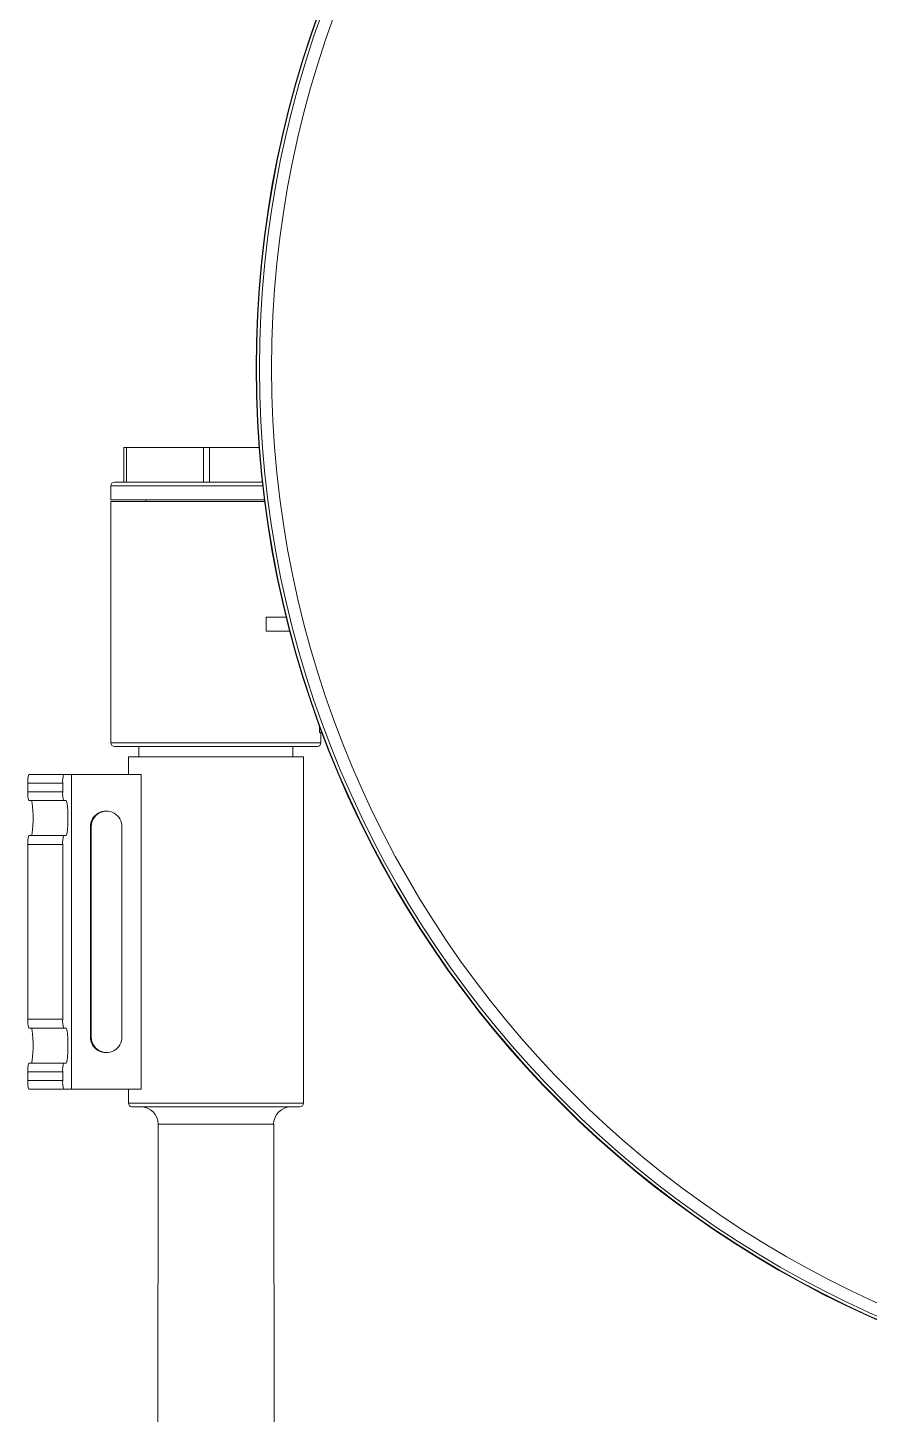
# Model space of a CAD drawing. Header units: centimetres. Extents: x -13594 to 4017, y -3206 to 1780.
# Drawn here: x 1450 to 1778, y -2232 to -1690 of the extents above; entities that cross this region are included whole.
import ezdxf

# ---------------------------------------------------------------- set-up
doc = ezdxf.new("R2010")
doc.units = ezdxf.units.CM

msp = doc.modelspace()

# ---------------------------------------------------------------- linework, layer by layer
at = {"color": 7, "linetype": 'Continuous', "lineweight": 0}
for p, q in [((1487.23, -1853.72), (1487.23, -1867.39)), ((1488.22, -1853.72), (1487.23, -1853.72)), ((1488.22, -1867.39), (1488.22, -1853.72)), ((1488.22, -1853.72), (1518.29, -1853.72)), ((1518.29, -1853.72), (1518.29, -1867.39)), ((1520.65, -1853.72), (1518.29, -1853.72)), ((1520.65, -1867.39), (1520.65, -1853.72)), ((1520.65, -1853.72), (1540.02, -1853.72)), ((1482.15, -1868.75), (1482.15, -1874.22)), ((1482.15, -1868.75), (1541.45, -1868.75)), ((1541.3, -1867.39), (1483.52, -1867.39)), ((1542.11, -1874.22), (1482.15, -1874.22)), ((1495.82, -1874.22), (1495.82, -1874.91)), ((1482.15, -1874.91), (1482.15, -1969.23)), ((1482.15, -1874.91), (1542.2, -1874.91)), ((1542.82, -1925.49), (1542.82, -1920.02)), ((1550.64, -1920.02), (1542.82, -1920.02)), ((1542.82, -1925.49), (1552.03, -1925.49)), ((1563.64, -1965.13), (1563.64, -1962.57)), ((1563.64, -1965.13), (1563.73, -1965.13)), ((1563.73, -1965.13), (1564.48, -1964.85)), ((1563.73, -1965.13), (1563.99, -1965.13)), ((1563.99, -1965.13), (1564.25, -1965.13)), ((1564.18, -1969.23), (1564.18, -1965.13)), ((1564.55, -1965.02), (1564.25, -1965.13)), ((1564.18, -1969.23), (1482.15, -1969.23)), ((1483.52, -1970.6), (1562.63, -1970.6)), ((1493.09, -1970.6), (1493.09, -1974.7)), ((1553.24, -1974.7), (1553.24, -1970.6)), ((1562.63, -1970.6), (1562.81, -1970.6)), ((1488.99, -1974.7), (1488.99, -1981.54)), ((1488.99, -1974.7), (1557.34, -1974.7)), ((1557.34, -2110.04), (1557.34, -1974.7)), ((1463.65, -1981.54), (1450.05, -1981.54)), ((1463.65, -1981.54), (1466.71, -1981.54)), ((1466.71, -1981.54), (1466.71, -2104.58)), ((1493.92, -1981.54), (1466.71, -1981.54)), ((1493.92, -1981.54), (1493.92, -2104.58)), ((1449.71, -1988.37), (1449.71, -1984.96)), ((1463.31, -1984.96), (1449.71, -1984.96)), ((1463.31, -1988.37), (1449.71, -1988.37)), ((1463.31, -1988.37), (1463.31, -1984.96)), ((1463.65, -1991.79), (1450.05, -1991.79)), ((1464.67, -1991.79), (1463.65, -1991.79)), ((1474.15, -2084.07), (1474.15, -2002.04)), ((1474.15, -2002.04), (1474.42, -2002.04)), ((1474.42, -2084.07), (1474.42, -2002.04)), ((1486.48, -2002.04), (1486.48, -2084.07)), ((1449.71, -2077.23), (1449.71, -2008.88)), ((1463.31, -2008.88), (1449.71, -2008.88)), ((1463.65, -2005.46), (1450.05, -2005.46)), ((1463.31, -2077.23), (1463.31, -2008.88)), ((1463.65, -2005.46), (1464.67, -2005.46)), ((1463.31, -2077.23), (1449.71, -2077.23)), ((1463.65, -2080.65), (1450.05, -2080.65)), ((1464.67, -2080.65), (1463.65, -2080.65)), ((1474.15, -2084.07), (1474.42, -2084.07)), ((1463.65, -2094.32), (1450.05, -2094.32)), ((1463.65, -2094.32), (1464.67, -2094.32)), ((1449.71, -2101.16), (1449.71, -2097.74)), ((1463.31, -2097.74), (1449.71, -2097.74)), ((1463.31, -2101.16), (1449.71, -2101.16)), ((1463.31, -2101.16), (1463.31, -2097.74)), ((1463.65, -2104.58), (1450.05, -2104.58)), ((1466.71, -2104.58), (1463.65, -2104.58)), ((1466.71, -2104.58), (1493.92, -2104.58)), ((1488.99, -2104.58), (1488.99, -2110.04)), ((1557.34, -2110.04), (1488.99, -2110.04)), ((1490.35, -2111.41), (1555.97, -2111.41)), ((1500.61, -2118.25), (1500.33, -2302.8)), ((1500.61, -2118.25), (1545.72, -2118.25)), ((1545.99, -2302.8), (1545.72, -2118.25))]:
    msp.add_line(p, q, dxfattribs=at)
at = {"color": 7, "linetype": 'Continuous', "lineweight": 0, "flags": 128}
for points in [[(1451.07, -2005.46), (1451.26, -2005.19), (1451.44, -2004.38), (1451.58, -2003.1), (1451.69, -2001.47), (1451.74, -1999.6), (1451.74, -1997.65), (1451.69, -1995.79), (1451.58, -1994.15), (1451.44, -1992.88), (1451.26, -1992.07), (1451.07, -1991.79)], [(1464.67, -2005.46), (1464.86, -2005.19), (1465.04, -2004.38), (1465.19, -2003.1), (1465.29, -2001.47), (1465.34, -1999.6), (1465.34, -1997.65), (1465.29, -1995.79), (1465.19, -1994.15), (1465.04, -1992.88), (1464.86, -1992.07), (1464.67, -1991.79)], [(1451.07, -2094.32), (1451.26, -2094.05), (1451.44, -2093.24), (1451.58, -2091.96), (1451.69, -2090.33), (1451.74, -2088.46), (1451.74, -2086.51), (1451.69, -2084.65), (1451.58, -2083.01), (1451.44, -2081.74), (1451.26, -2080.93), (1451.07, -2080.65)], [(1464.67, -2094.32), (1464.86, -2094.05), (1465.04, -2093.24), (1465.19, -2091.96), (1465.29, -2090.33), (1465.34, -2088.46), (1465.34, -2086.51), (1465.29, -2084.65), (1465.19, -2083.01), (1465.04, -2081.74), (1464.86, -2080.93), (1464.67, -2080.65)]]:
    msp.add_lwpolyline(points, dxfattribs=at)
at = {"color": 7, "linetype": 'Continuous', "lineweight": 0}
for radius in [406.21, 406.02, 404.87, 400.13]:
    msp.add_circle((1945.05, -1822.82), radius, dxfattribs=at)
for centre, radius, start, end in [((1483.52, -1868.75), 1.37, 90, 180), ((1483.52, -1969.23), 1.37, 180, 270), ((1562.81, -1969.23), 1.37, 270, 0), ((1458.55, -1984.11), 8.88, 163.1752, 185.4636), ((1472.16, -1984.11), 8.88, 163.1752, 185.4636), ((1458.55, -1989.22), 8.88, 174.5364, 196.8248), ((1472.16, -1989.22), 8.88, 174.5364, 196.8248), ((1480.31, -2002.02), 6.17, 359.7829, 180.2171), ((1480.6, -2002.03), 6.18, 91.3953, 180.1528), ((1458.55, -2008.03), 8.88, 163.1752, 185.4636), ((1472.16, -2008.03), 8.88, 163.1752, 185.4636), ((1458.55, -2078.08), 8.88, 174.5364, 196.8248), ((1472.16, -2078.08), 8.88, 174.5364, 196.8248), ((1480.31, -2084.09), 6.17, 179.7829, 0.2171), ((1480.6, -2084.09), 6.18, 179.8472, 268.6047), ((1458.55, -2096.89), 8.88, 163.1752, 185.4636), ((1472.16, -2096.89), 8.88, 163.1752, 185.4636), ((1458.55, -2102), 8.88, 174.5364, 196.8248), ((1472.16, -2102), 8.88, 174.5364, 196.8248), ((1490.35, -2110.04), 1.37, 180, 270), ((1493.77, -2118.25), 6.84, 0, 90), ((1552.55, -2118.25), 6.84, 90, 180), ((1555.97, -2110.04), 1.37, 270, 0)]:
    msp.add_arc(centre, radius, start, end, dxfattribs=at)

doc.saveas('drawing.dxf')
